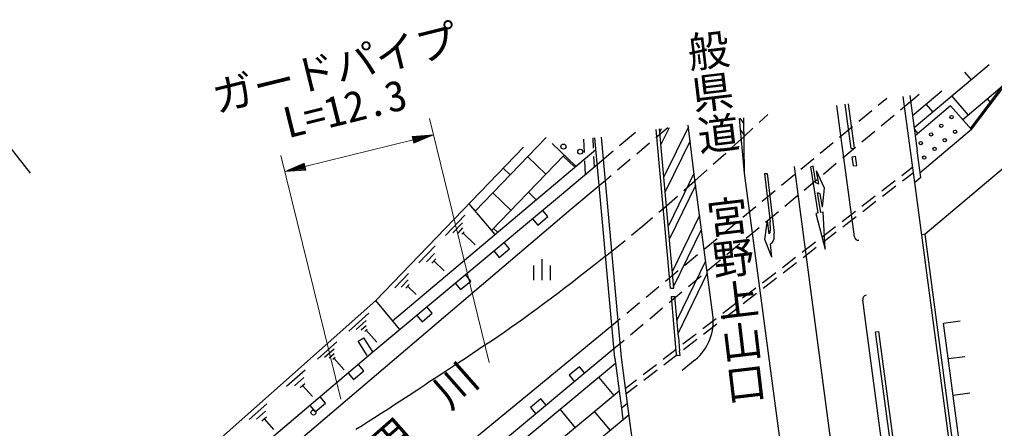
# Model space of a CAD drawing. Units: millimetres, scale not verified. Extents: x 40000 to 680000, y 20000 to 380000.
# Drawn here: x 323470 to 381706, y 318675 to 343106 of the extents above; entities that cross this region are included whole.
import ezdxf
from ezdxf.enums import TextEntityAlignment as Align

# ---------------------------------------------------------------- set-up
doc = ezdxf.new("R2010")
doc.units = ezdxf.units.MM
doc.header["$LTSCALE"] = 1000
for name, color, linetype, lineweight in [('M-BGD', 7, 'Continuous', 25), ('M-STR-HTXT', 7, 'Continuous', 13), ('M-STR-STRD', 7, 'Continuous', 25)]:
    doc.layers.add(name, color=color, linetype=linetype, lineweight=lineweight)
doc.styles.add('ＭＳ ゴシック', font='')
doc.styles.get('ＭＳ ゴシック').set_extended_font_data('MS Gothic')

msp = doc.modelspace()

# ---------------------------------------------------------------- linework, layer by layer
at = {"layer": 'M-BGD'}
for p, q in [((318045, 341551), (324112, 333934)), ((381386, 340402), (376910, 336627)), ((379920, 339961), (380312, 339496)), ((382166, 339098), (379817, 337116)), ((380277, 336590), (382333, 339319)), ((380325, 336535), (382441, 339333)), ((375271, 338391), (374767, 337974)), ((376941, 333377), (376256, 338508)), ((376652, 338561), (377093, 335261)), ((377216, 338636), (376700, 338201)), ((378561, 338816), (376815, 337343)), ((379165, 338529), (380132, 337383)), ((372553, 336017), (372291, 337979)), ((376700, 338201), (376095, 337697)), ((379087, 337951), (376972, 336167)), ((377626, 338027), (378019, 337562)), ((379087, 337951), (380325, 336535)), ((381279, 338350), (381450, 338147)), ((381524, 338127), (381467, 338170)), ((366780, 333920), (366465, 337202)), ((366489, 337205), (366740, 336875)), ((366780, 333920), (366736, 337238)), ((367640, 336946), (368161, 337428)), ((374381, 337655), (373611, 337018)), ((375711, 337377), (374943, 336737)), ((380922, 337328), (380865, 337371)), ((362192, 336631), (361480, 336032)), ((362280, 336643), (361786, 335631)), ((363421, 336702), (361960, 333706)), ((363806, 333523), (363410, 336794)), ((366750, 336125), (367272, 336607)), ((373225, 336700), (372454, 336063)), ((354924, 336052), (350694, 331656)), ((357705, 336033), (357738, 335415)), ((359022, 322881), (357833, 336044)), ((359419, 322924), (358231, 336080)), ((359307, 335574), (360255, 336373)), ((361804, 336580), (361717, 336401)), ((366023, 335466), (366750, 336125)), ((366534, 336486), (366749, 336204)), ((374559, 336417), (373790, 335777)), ((376923, 336535), (377124, 336296)), ((380325, 336535), (377267, 333957)), ((344744, 326313), (353564, 335480)), ((355281, 335709), (356707, 334337)), ((357148, 335958), (357191, 335155)), ((361098, 335710), (360333, 335065)), ((363523, 335859), (362040, 332817)), ((372069, 335744), (371298, 335107)), ((373022, 332499), (372553, 336017)), ((373406, 335457), (372638, 334816)), ((345756, 325112), (357897, 335340)), ((356005, 335012), (351666, 330503)), ((353825, 334910), (354906, 333870)), ((355946, 334951), (356641, 334283)), ((357764, 334916), (357797, 334298)), ((357977, 334453), (358925, 335252)), ((364911, 334460), (365653, 335131)), ((377307, 333659), (377093, 335261)), ((355719, 332551), (357977, 334453)), ((357217, 334656), (357260, 333852)), ((359951, 334743), (359186, 334099)), ((373865, 303502), (369753, 334317)), ((370913, 334788), (370142, 334151)), ((370883, 334338), (370735, 334314)), ((371178, 331549), (370735, 334314)), ((371041, 333350), (370883, 334338)), ((372254, 334496), (371486, 333856)), ((382631, 334552), (377556, 330276)), ((352365, 334234), (352785, 333830)), ((358803, 333777), (358092, 333177)), ((363754, 333911), (362225, 330774)), ((363814, 333466), (364541, 334124)), ((371327, 299845), (366780, 333920)), ((367973, 333898), (368122, 333916)), ((367973, 333898), (368316, 331019)), ((368122, 333916), (368547, 330341)), ((369757, 333833), (368986, 333196)), ((371549, 333026), (371079, 334065)), ((371205, 333275), (371079, 334065)), ((376821, 334276), (376167, 333773)), ((376864, 333949), (376210, 333446)), ((358092, 333177), (356395, 331748)), ((363850, 333194), (362294, 330004)), ((363153, 332889), (363814, 333466)), ((364880, 325473), (363806, 333523)), ((371101, 333536), (370333, 332896)), ((371205, 333275), (371041, 333350)), ((375771, 333468), (374978, 332858)), ((375814, 333141), (375022, 332530)), ((377307, 333659), (376941, 333377)), ((380104, 309674), (376941, 333377)), ((344570, 323245), (355719, 332551)), ((351745, 332749), (352826, 331709)), ((353866, 332790), (354334, 332339)), ((362116, 331983), (362776, 332560)), ((368601, 332877), (367830, 332240)), ((369949, 332576), (369181, 331936)), ((371300, 332683), (371136, 332758)), ((371326, 331573), (371136, 332758)), ((371427, 331893), (371300, 332683)), ((371427, 331893), (371549, 333026)), ((374582, 332552), (373790, 331942)), ((350316, 332105), (351869, 330262)), ((361655, 331592), (362116, 331983)), ((373338, 330133), (373022, 332499)), ((374626, 332225), (373834, 331615)), ((356395, 331748), (339026, 316982)), ((348910, 330211), (350064, 331410)), ((350597, 331772), (350705, 331668)), ((355036, 331330), (354716, 331714)), ((364089, 331403), (362468, 328079)), ((367444, 331921), (366674, 331284)), ((368797, 331616), (368028, 330976)), ((371178, 331549), (371030, 331525)), ((371030, 331525), (371600, 329389)), ((371474, 331597), (371326, 331573)), ((371600, 329389), (371474, 331597)), ((373394, 331637), (372602, 331027)), ((349359, 330357), (349936, 330957)), ((354102, 331201), (354422, 330817)), ((354422, 330817), (355036, 331330)), ((360023, 330229), (360813, 330878)), ((360813, 330878), (361274, 331269)), ((366288, 330966), (365517, 330329)), ((367987, 329972), (368155, 331100)), ((368249, 330306), (368155, 331100)), ((368333, 330559), (368316, 331019)), ((373437, 331310), (372645, 330700)), ((349663, 330353), (349952, 330653)), ((349895, 330274), (350039, 330424)), ((349967, 330349), (350687, 329656)), ((351786, 330628), (352028, 330395)), ((364199, 330576), (362548, 327190)), ((367644, 330656), (366876, 330016)), ((368249, 330306), (368304, 330376)), ((368304, 330376), (368333, 330559)), ((368538, 330014), (368552, 330299)), ((368552, 330299), (368547, 330341)), ((372205, 330722), (371413, 330112)), ((372249, 330395), (371457, 329785)), ((377556, 330276), (377358, 330250)), ((380302, 309701), (377556, 330276)), ((352733, 329407), (352413, 329791)), ((358847, 329263), (359637, 329912)), ((365132, 330010), (364361, 329373)), ((366492, 329696), (365723, 329055)), ((368415, 328916), (367987, 329972)), ((368320, 329710), (368414, 329754)), ((368415, 328916), (368320, 329710)), ((368414, 329754), (368489, 329859)), ((368489, 329859), (368538, 330014)), ((371017, 329807), (370225, 329197)), ((347325, 328564), (348304, 329581)), ((347774, 328622), (348263, 329131)), ((351799, 329279), (352119, 328895)), ((352119, 328895), (352733, 329407)), ((358472, 328963), (358847, 329263)), ((363976, 329054), (363205, 328417)), ((371061, 329480), (370268, 328869)), ((348100, 328554), (348344, 328808)), ((348222, 328681), (348832, 328094)), ((354693, 327538), (354693, 328788)), ((358472, 328963), (357771, 328406)), ((364453, 328675), (362733, 325147)), ((365339, 328735), (364571, 328095)), ((369829, 328892), (369036, 328281)), ((369872, 328564), (369080, 327954)), ((345891, 327073), (346711, 327926)), ((354193, 327538), (354193, 328413)), ((355193, 327538), (355193, 328413)), ((357342, 328069), (356904, 327728)), ((357771, 328406), (357342, 328069)), ((362820, 328099), (362049, 327462)), ((364549, 327958), (362802, 324377)), ((368640, 327976), (367848, 327366)), ((346267, 327122), (346677, 327549)), ((349496, 327356), (349816, 326972)), ((349816, 326972), (350430, 327485)), ((350430, 327485), (350110, 327869)), ((356457, 327383), (356002, 327034)), ((356904, 327728), (356457, 327383)), ((364187, 327775), (363419, 327135)), ((368684, 327649), (367891, 327039)), ((346540, 327065), (346745, 327278)), ((346642, 327171), (347154, 326679)), ((355703, 326807), (355246, 326462)), ((356002, 327034), (355703, 326807)), ((361664, 327143), (360893, 326506)), ((363035, 326815), (362266, 326175)), ((367452, 327061), (366659, 326451)), ((367495, 326734), (366703, 326124)), ((338517, 320795), (344744, 326313)), ((346190, 324597), (344744, 326313)), ((354806, 326133), (354381, 325820)), ((355246, 326462), (354806, 326133)), ((360507, 326187), (359737, 325550)), ((366263, 326146), (365471, 325536)), ((373965, 325434), (373841, 326367)), ((343141, 324492), (344341, 325556)), ((347513, 325050), (348127, 325562)), ((348127, 325562), (347807, 325946)), ((354381, 325820), (353969, 325520)), ((361882, 325855), (361114, 325215)), ((366307, 325819), (365515, 325209)), ((343583, 324598), (344183, 325130)), ((347193, 325434), (347513, 325050)), ((353568, 325231), (353176, 324952)), ((353969, 325520), (353568, 325231)), ((359351, 325232), (358847, 324815)), ((365075, 325231), (364283, 324620)), ((376139, 309145), (373965, 325434)), ((378667, 324974), (379659, 325106)), ((380979, 307649), (378667, 324974)), ((343875, 324571), (344175, 324837)), ((344091, 324477), (344241, 324610)), ((344166, 324544), (344805, 323824)), ((358847, 324815), (344291, 312843)), ((352409, 324417), (352031, 324157)), ((352790, 324681), (352409, 324417)), ((353176, 324952), (352790, 324681)), ((360730, 324895), (359961, 324255)), ((365118, 324904), (364326, 324293)), ((341260, 322825), (342415, 323849)), ((343692, 323883), (344030, 324097)), ((344233, 323031), (343692, 323883)), ((344570, 323245), (344030, 324097)), ((351653, 323900), (351273, 323644)), ((352031, 324157), (351653, 323900)), ((359577, 323934), (358972, 323430)), ((363886, 324315), (363094, 323705)), ((363930, 323988), (363138, 323378)), ((334646, 314839), (344570, 323245)), ((341685, 322927), (342263, 323439)), ((358972, 323430), (350261, 316190)), ((350890, 323388), (350501, 323129)), ((351273, 323644), (350890, 323388)), ((362698, 323400), (361906, 322790)), ((341966, 322901), (342255, 323157)), ((342175, 322811), (342319, 322939)), ((342247, 322875), (342861, 322182)), ((350104, 322866), (349697, 322598)), ((350501, 323129), (350104, 322866)), ((359022, 322881), (359358, 320326)), ((359787, 320167), (359419, 322924)), ((362742, 323073), (361949, 322463)), ((363824, 322769), (363056, 322131)), ((378950, 322853), (379942, 322985)), ((339422, 321196), (340534, 322181)), ((343424, 321607), (344035, 322124)), ((344035, 322124), (343712, 322506)), ((349278, 322322), (348845, 322037)), ((349697, 322598), (349278, 322322)), ((359064, 322558), (350728, 315628)), ((356912, 322368), (356296, 321856)), ((357231, 321983), (356912, 322368)), ((361510, 322485), (360717, 321875)), ((361553, 322158), (360761, 321548)), ((339897, 321220), (340453, 321713)), ((343101, 321989), (343424, 321607)), ((348395, 321742), (347928, 321433)), ((348845, 322037), (348395, 321742)), ((356296, 321856), (356616, 321472)), ((358064, 321726), (358968, 320638)), ((360321, 321570), (359667, 321066)), ((340233, 321121), (340511, 321367)), ((340372, 321244), (340963, 320578)), ((347197, 320950), (346738, 320649)), ((347675, 321266), (347197, 320950)), ((347928, 321433), (347675, 321266)), ((359285, 320902), (351875, 314743)), ((360365, 321243), (359711, 320739)), ((326249, 309922), (338517, 320795)), ((341744, 320186), (341421, 320568)), ((346297, 320360), (345872, 320084)), ((346738, 320649), (346297, 320360)), ((354605, 320450), (353989, 319939)), ((354924, 320066), (354605, 320450)), ((359358, 320326), (359421, 319885)), ((379241, 320672), (380233, 320805)), ((337181, 319210), (338239, 320148)), ((340811, 320051), (341134, 319670)), ((341134, 319670), (341744, 320186)), ((345462, 319818), (345064, 319563)), ((345872, 320084), (345462, 319818)), ((353989, 319939), (354309, 319554)), ((355756, 319808), (356661, 318720)), ((359787, 320167), (359421, 319885)), ((359421, 319885), (359515, 319187)), ((361070, 310551), (359787, 320167)), ((337633, 319233), (338162, 319702)), ((337953, 319139), (338217, 319373)), ((338085, 319256), (338648, 318621)), ((344677, 319316), (344299, 319076)), ((345064, 319563), (344677, 319316)), ((359878, 319489), (355353, 315728)), ((357814, 319679), (358751, 318552)), ((343929, 318843), (343565, 318615)), ((344299, 319076), (343929, 318843))]:
    msp.add_line(p, q, dxfattribs=at)
for centre, radius in [((379139, 337275), 100), ((378527, 336759), 100), ((377916, 336243), 100), ((379349, 336405), 100), ((355955, 335512), 150), ((377304, 335728), 100), ((378126, 335374), 100), ((378737, 335890), 100), ((356965, 335212), 150), ((377514, 334858), 100), ((341027, 319628), 150)]:
    msp.add_circle(centre, radius, dxfattribs=at)
for centre, radius, start, end in [((373583, 330161), 244, 186.38385, 274.4259), ((374082, 326400), 244, 100.78829, 187.746), ((361907, 325076), 3000, 309.73236, 7.60071)]:
    msp.add_arc(centre, radius, start, end, dxfattribs=at)
at = {"layer": 'M-STR-HTXT'}
for p, q in [((351530, 322617), (347949, 337183)), ((348188, 336212), (346925, 336114)), ((346925, 336114), (347025, 335710)), ((347177, 336134), (346935, 336074)), ((346945, 336033), (347430, 336153)), ((347683, 336173), (346955, 335993)), ((346965, 335953), (347935, 336193)), ((348188, 336212), (346975, 335912)), ((346985, 335872), (347955, 336112)), ((348188, 336212), (347025, 335710)), ((346975, 335912), (340522, 334317)), ((347723, 336011), (346995, 335831)), ((347005, 335791), (347490, 335911)), ((347257, 335810), (347015, 335750)), ((342668, 320426), (339069, 334988)), ((339309, 334017), (340472, 334520)), ((339309, 334017), (340522, 334317)), ((340512, 334358), (339542, 334118)), ((339774, 334218), (340502, 334398)), ((340492, 334439), (340007, 334319)), ((340240, 334419), (340482, 334479)), ((340572, 334115), (340472, 334520)), ((339309, 334017), (340572, 334115)), ((340532, 334277), (339562, 334037)), ((339814, 334057), (340542, 334236)), ((340552, 334196), (340067, 334076)), ((340320, 334096), (340562, 334156))]:
    msp.add_line(p, q, dxfattribs=at)
at = {"layer": 'M-STR-STRD'}
for p, q in [((373139, 335403), (372787, 338045)), ((373338, 335430), (372985, 338072)), ((362360, 327049), (361503, 336540)), ((362559, 327067), (361702, 336566)), ((373139, 335403), (373338, 335430)), ((373205, 334908), (373404, 334934)), ((373278, 334363), (373205, 334908)), ((373476, 334389), (373404, 334934)), ((373278, 334363), (373476, 334389)), ((362360, 327049), (362559, 327067)), ((362405, 326551), (362604, 326569)), ((362700, 323291), (362405, 326551)), ((362823, 324149), (362604, 326569)), ((374601, 324450), (374799, 324477)), ((376634, 309211), (374601, 324450)), ((376833, 309238), (374799, 324477)), ((362823, 324149), (362898, 323313)), ((362737, 323014), (362700, 323291)), ((362935, 323040), (362898, 323313)), ((362935, 323040), (362737, 323014))]:
    msp.add_line(p, q, dxfattribs=at)

# ---------------------------------------------------------------- texts
at = {"layer": 'M-BGD', "style": 'ＭＳ ゴシック'}
for s, p in [('般', (364801, 339788)), ('県', (365038, 337299)), ('道', (365391, 334823)), ('宮', (365943, 329853)), ('野', (366277, 327376)), ('上', (366552, 324891)), ('山', (366789, 322401)), ('口', (367026, 319912))]:
    msp.add_text(s, height=1833, rotation=6.781, dxfattribs=at).set_placement(p, align=Align.BOTTOM_CENTER)
msp.add_text('古\u3000甲\u3000川', height=1833, rotation=41.366, dxfattribs=at).set_placement((342011, 312737), align=Align.BOTTOM_LEFT)
at = {"layer": 'M-STR-HTXT', "style": 'ＭＳ ゴシック'}
for s, p in [('ガードパイプ', (342659, 338796)), ('L=12.3', (343259, 336370))]:
    msp.add_text(s, height=1833, rotation=13.883, dxfattribs=at).set_placement(p, align=Align.BOTTOM_CENTER)

doc.saveas('drawing.dxf')
